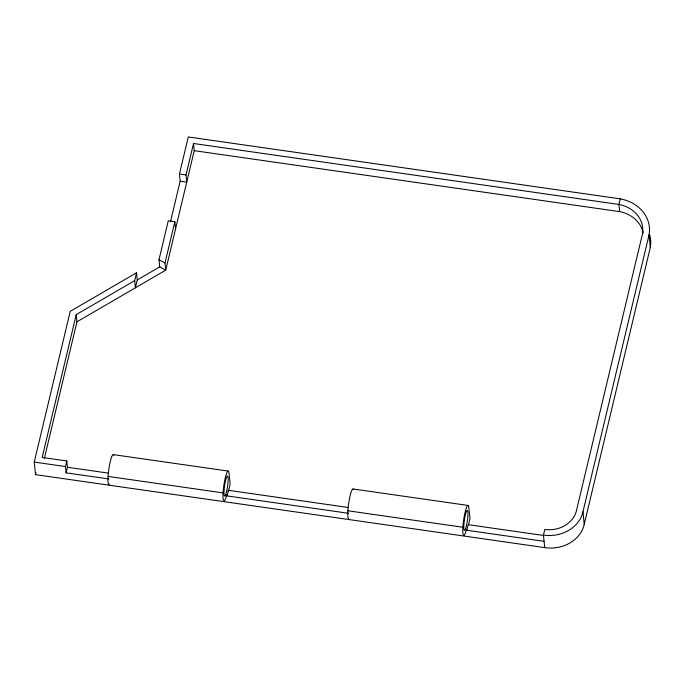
<?xml version="1.0" encoding="UTF-8"?>
<svg xmlns="http://www.w3.org/2000/svg" width="685" height="685" viewBox="0 0 685 685"><rect width="100%" height="100%" fill="white"/><g stroke="black" fill="none" stroke-linecap="round" stroke-linejoin="round"><path stroke-width="1.03" d="M649.86 235.366A38.882 32.794 -5.7 0 1 650.322 247.371L584.228 524.342A33.008 27.845 -5.7 0 1 544.695 547.606L35.5 474.645L34.25 462.084L70.221 311.358L136.546 272.767L137.265 279.942L135.382 287.811L134.671 280.636L136.546 272.767M35.5 474.645L35.997 472.573M134.671 280.636L76.232 314.638L42.153 457.434L66.796 460.962L67.421 467.247L66.085 472.838L108.941 478.978M44.354 458.402L76.951 321.813L76.232 314.638M66.085 472.838L65.46 466.553L66.796 460.962M544.695 547.606L543.445 535.045L544.78 529.445A26.861 22.648 -5.7 0 0 576.402 510.83L641.734 237.053A32.178 27.143 -5.7 0 0 618.94 204.447L193.521 143.49L194.232 150.674L165.719 270.164L159.708 266.885L158.988 259.709L168.279 220.793L174.846 221.734L175.565 228.91M170.479 221.734L180.155 181.2L179.436 174.016L188.281 136.957L620.276 198.856A38.882 32.794 -5.7 0 1 649.072 234.809L650.322 247.371M76.951 321.813L165.719 270.164L164.999 262.98L174.846 221.734M180.155 181.2L186.722 182.141L186.012 174.958L193.521 143.49M348.716 513.339L227.06 495.906L228.388 490.306L347.937 507.439M544.07 541.33L466.87 530.267L468.206 524.667L543.291 535.43M468.531 524.564L469.961 518.571L468.891 507.808A15.104 2.278 -81.8 0 0 465.346 511.25A15.104 2.278 -81.8 0 0 462.786 531.389A15.104 2.278 -81.8 0 0 465.886 531.449L466.494 529.205L466.87 530.267M620.276 198.856L618.94 204.447L619.66 211.631A32.178 27.143 -5.7 0 1 643.164 233.123M584.228 524.342L582.969 511.772L649.072 234.809M137.265 279.942L159.708 266.885M194.232 150.674L619.66 211.631M179.436 174.016L186.012 174.958M113.29 454.617L228.268 471.092M353.1 488.979L468.086 505.453M34.25 462.084L65.46 466.553M67.421 467.247L108.187 473.087M108.084 476.417L223.062 492.892M347.903 510.779L462.88 527.253M158.988 259.709L164.999 262.98M228.388 490.306L228.482 491.205L230.151 484.209L229.073 473.438A15.104 2.278 -81.8 0 0 225.528 476.888A15.104 2.278 -81.8 0 0 222.976 497.027A15.104 2.278 -81.8 0 0 226.076 497.087L226.675 494.844L227.06 495.906M582.969 511.772A33.008 27.845 -5.7 0 1 543.445 535.045M109.54 484.167A15.104 2.278 -81.8 0 1 108.889 468.857A15.104 2.278 -81.8 0 1 113.787 455.302M348.708 518.862A15.104 2.278 -81.8 0 1 349.007 501.274A15.104 2.278 -81.8 0 1 353.597 489.664M226.607 491.419A10.069 1.516 -81.8 0 0 227.54 476.066A10.069 1.516 -81.8 0 0 224.064 490.606A10.069 1.516 -81.8 0 0 226.607 491.419M466.425 525.78A10.069 1.516 -81.8 0 0 467.35 510.436A10.069 1.516 -81.8 0 0 463.882 524.967A10.069 1.516 -81.8 0 0 466.425 525.78"/></g></svg>
